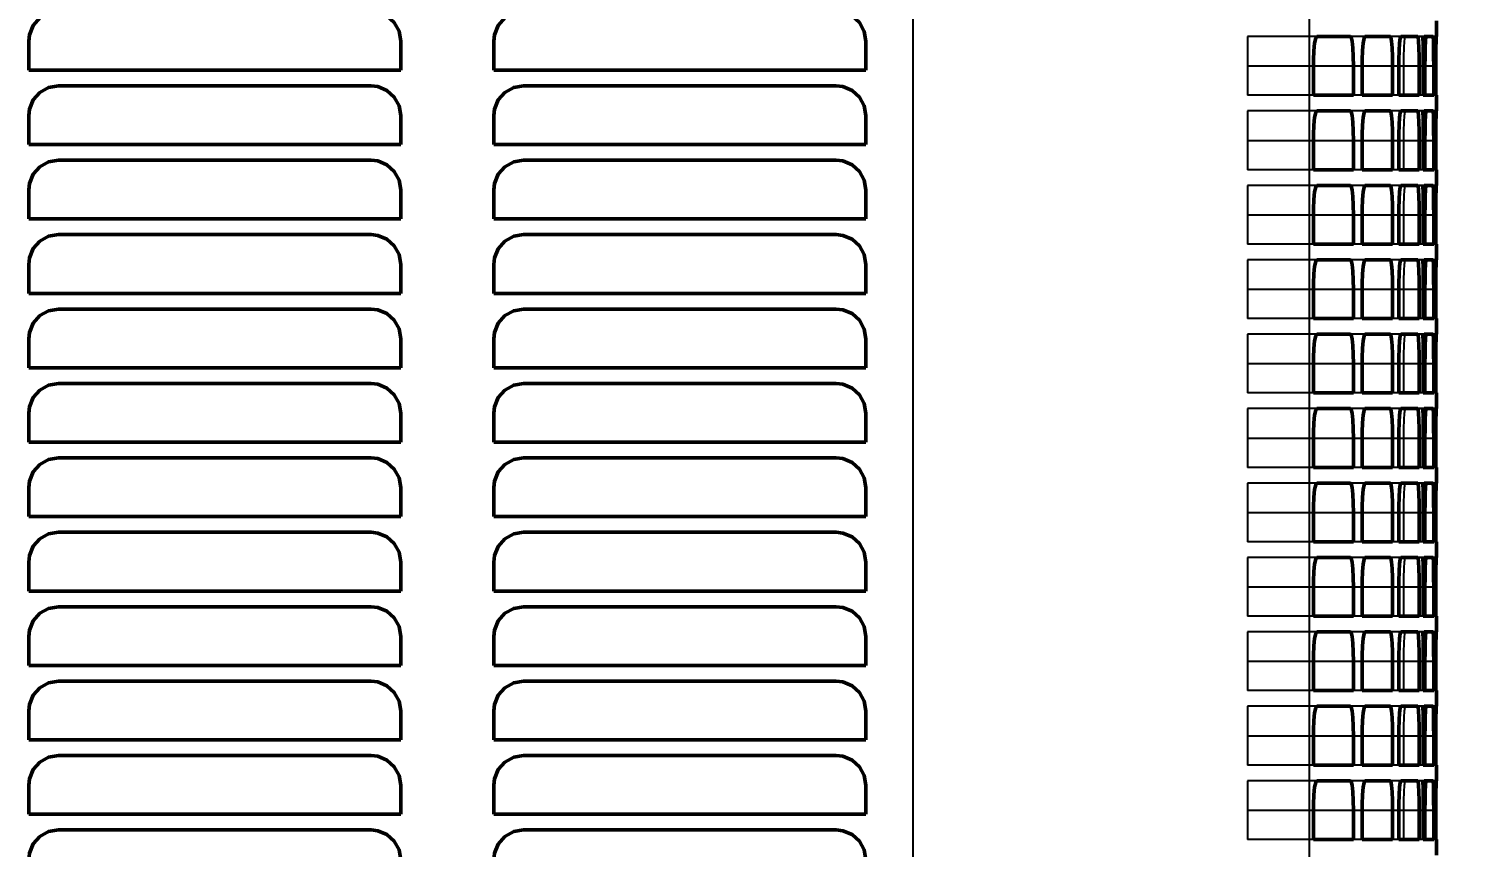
# Model space of a CAD drawing. Header units: inches. Extents: x 0 to 44.8, y 0 to 41.5.
# Drawn here: x 26.31 to 35.96, y 15.13 to 20.63 of the extents above; entities that cross this region are included whole.
import ezdxf

# ---------------------------------------------------------------- set-up
doc = ezdxf.new("R2010")
doc.units = ezdxf.units.IN
doc.header["$MEASUREMENT"] = 0
doc.linetypes.add('Dashed', pattern=[2, 1, -1])
for name, color, linetype, lineweight in [('AM_0', 7, 'Continuous', 50), ('AM_4', 3, 'Continuous', 25), ('AM_5', 3, 'Continuous', 25), ('AM_9', 6, 'Dashed', 25)]:
    doc.layers.add(name, color=color, linetype=linetype, lineweight=lineweight)
doc.dimstyles.get("Standard").update_dxf_attribs({"dimtxt": 0.18, "dimasz": 0.18, "dimexe": 0.18, "dimexo": 0.0625, "dimgap": 0.09, "dimtad": 0, "dimtih": 1, "dimtoh": 1, "dimdec": 4, "dimzin": 0, "dimdsep": 46, "dimtxsty": 'Standard', "dimcen": 0.09, "dimadec": 0, "dimazin": 0, "dimtfac": 1, "dimtdec": 4, "dimtofl": 0, "dimtmove": 0, "dimatfit": 3, "dimfxl": 1, "dimtolj": 1, "dimtzin": 0, "dimarcsym": 0})

# ---------------------------------------------------------------- blocks, each defined once
blk = doc.blocks.new('*D1')
at = {"layer": 'AM_5', "color": 0, "lineweight": -2}
for p, q in [((35.5, 41.5), (41.77, 41.5)), ((41.77, 39.5), (41.77, 26.3846)), ((41.77, 2), (41.77, 15.1154)), ((32.11, 0), (41.77, 0))]:
    blk.add_line(p, q, dxfattribs=at)
at = {"layer": 'AM_5', "color": 0}
for points in [[(42.1033, 39.5), (41.4367, 39.5), (41.77, 41.5)], [(41.4367, 2), (42.1033, 2), (41.77, 0)]]:
    blk.add_solid(points, dxfattribs=at)
at = {"layer": 'Defpoints', "color": 0}
for p in [(35.5, 41.5), (32.11, 0), (41.77, 0)]:
    blk.add_point(p, dxfattribs=at)
at = {"layer": 'AM_5', "color": 0, "insert": (41.77, 20.75), "char_height": 2, "attachment_point": 5, "rotation": 90}
blk.add_mtext('\\A1;41.5 in', dxfattribs=at)

msp = doc.modelspace()

# ---------------------------------------------------------------- linework, layer by layer
at = {"layer": 'AM_0'}
for p, q in [((35.77, 20.686), (35.77, 20.581)), ((26.311, 20.55), (26.311, 20.355)), ((28.811, 20.355), (28.811, 20.55)), ((29.436, 20.55), (29.436, 20.355)), ((31.936, 20.355), (31.936, 20.55)), ((35.19224, 20.581), (34.9658, 20.581)), ((35.4597, 20.581), (35.28911, 20.581)), ((35.64448, 20.581), (35.5294, 20.581)), ((35.74699, 20.581), (35.68716, 20.581)), ((35.77, 20.581), (35.76273, 20.581)), ((26.311, 20.355), (28.811, 20.355)), ((29.436, 20.355), (31.936, 20.355)), ((34.94226, 20.381), (34.94226, 20.186)), ((35.21185, 20.186), (35.21185, 20.381)), ((35.27091, 20.381), (35.27091, 20.186)), ((35.474, 20.186), (35.474, 20.381)), ((35.51649, 20.381), (35.51649, 20.186)), ((35.65351, 20.186), (35.65351, 20.381)), ((35.67953, 20.381), (35.67953, 20.186)), ((35.75075, 20.186), (35.75075, 20.381)), ((35.76035, 20.381), (35.76035, 20.186)), ((35.76593, 20.186), (35.76593, 20.381)), ((28.611, 20.25), (26.511, 20.25)), ((31.736, 20.25), (29.636, 20.25)), ((34.94226, 20.186), (35.21185, 20.186)), ((35.27091, 20.186), (35.474, 20.186)), ((35.51649, 20.186), (35.65351, 20.186)), ((35.67953, 20.186), (35.75075, 20.186)), ((35.76035, 20.186), (35.77, 20.186)), ((35.77, 20.186), (35.77, 20.081)), ((35.19224, 20.081), (34.9658, 20.081)), ((35.4597, 20.081), (35.28911, 20.081)), ((35.64448, 20.081), (35.5294, 20.081)), ((35.74699, 20.081), (35.68716, 20.081)), ((35.77, 20.081), (35.76273, 20.081)), ((26.311, 20.05), (26.311, 19.855)), ((28.811, 19.855), (28.811, 20.05)), ((29.436, 20.05), (29.436, 19.855)), ((31.936, 19.855), (31.936, 20.05)), ((34.94226, 19.881), (34.94226, 19.686)), ((35.21185, 19.686), (35.21185, 19.881)), ((35.27091, 19.881), (35.27091, 19.686)), ((35.474, 19.686), (35.474, 19.881)), ((35.51649, 19.881), (35.51649, 19.686)), ((35.65351, 19.686), (35.65351, 19.881)), ((35.67953, 19.881), (35.67953, 19.686)), ((35.75075, 19.686), (35.75075, 19.881)), ((35.76035, 19.881), (35.76035, 19.686)), ((35.76593, 19.686), (35.76593, 19.881)), ((26.311, 19.855), (28.811, 19.855)), ((29.436, 19.855), (31.936, 19.855)), ((28.611, 19.75), (26.511, 19.75)), ((31.736, 19.75), (29.636, 19.75)), ((34.94226, 19.686), (35.21185, 19.686)), ((35.27091, 19.686), (35.474, 19.686)), ((35.51649, 19.686), (35.65351, 19.686)), ((35.67953, 19.686), (35.75075, 19.686)), ((35.76035, 19.686), (35.77, 19.686)), ((35.77, 19.686), (35.77, 19.581)), ((35.19224, 19.581), (34.9658, 19.581)), ((35.4597, 19.581), (35.28911, 19.581)), ((35.64448, 19.581), (35.5294, 19.581)), ((35.74699, 19.581), (35.68716, 19.581)), ((35.77, 19.581), (35.76273, 19.581)), ((26.311, 19.55), (26.311, 19.355)), ((28.811, 19.355), (28.811, 19.55)), ((29.436, 19.55), (29.436, 19.355)), ((31.936, 19.355), (31.936, 19.55)), ((26.311, 19.355), (28.811, 19.355)), ((29.436, 19.355), (31.936, 19.355)), ((34.94226, 19.381), (34.94226, 19.186)), ((35.21185, 19.186), (35.21185, 19.381)), ((35.27091, 19.381), (35.27091, 19.186)), ((35.474, 19.186), (35.474, 19.381)), ((35.51649, 19.381), (35.51649, 19.186)), ((35.65351, 19.186), (35.65351, 19.381)), ((35.67953, 19.381), (35.67953, 19.186)), ((35.75075, 19.186), (35.75075, 19.381)), ((35.76035, 19.381), (35.76035, 19.186)), ((35.76593, 19.186), (35.76593, 19.381)), ((28.611, 19.25), (26.511, 19.25)), ((31.736, 19.25), (29.636, 19.25)), ((34.94226, 19.186), (35.21185, 19.186)), ((35.27091, 19.186), (35.474, 19.186)), ((35.51649, 19.186), (35.65351, 19.186)), ((35.67953, 19.186), (35.75075, 19.186)), ((35.76035, 19.186), (35.77, 19.186)), ((35.77, 19.186), (35.77, 19.081)), ((26.311, 19.05), (26.311, 18.855)), ((28.811, 18.855), (28.811, 19.05)), ((29.436, 19.05), (29.436, 18.855)), ((31.936, 18.855), (31.936, 19.05)), ((35.19224, 19.081), (34.9658, 19.081)), ((35.4597, 19.081), (35.28911, 19.081)), ((35.64448, 19.081), (35.5294, 19.081)), ((35.74699, 19.081), (35.68716, 19.081)), ((35.77, 19.081), (35.76273, 19.081)), ((26.311, 18.855), (28.811, 18.855)), ((29.436, 18.855), (31.936, 18.855)), ((34.94226, 18.881), (34.94226, 18.686)), ((35.21185, 18.686), (35.21185, 18.881)), ((35.27091, 18.881), (35.27091, 18.686)), ((35.474, 18.686), (35.474, 18.881)), ((35.51649, 18.881), (35.51649, 18.686)), ((35.65351, 18.686), (35.65351, 18.881)), ((35.67953, 18.881), (35.67953, 18.686)), ((35.75075, 18.686), (35.75075, 18.881)), ((35.76035, 18.881), (35.76035, 18.686)), ((35.76593, 18.686), (35.76593, 18.881)), ((28.611, 18.75), (26.511, 18.75)), ((31.736, 18.75), (29.636, 18.75)), ((34.94226, 18.686), (35.21185, 18.686)), ((35.27091, 18.686), (35.474, 18.686)), ((35.51649, 18.686), (35.65351, 18.686)), ((35.67953, 18.686), (35.75075, 18.686)), ((35.76035, 18.686), (35.77, 18.686)), ((35.77, 18.686), (35.77, 18.581)), ((26.311, 18.55), (26.311, 18.355)), ((28.811, 18.355), (28.811, 18.55)), ((29.436, 18.55), (29.436, 18.355)), ((31.936, 18.355), (31.936, 18.55)), ((35.19224, 18.581), (34.9658, 18.581)), ((35.4597, 18.581), (35.28911, 18.581)), ((35.64448, 18.581), (35.5294, 18.581)), ((35.74699, 18.581), (35.68716, 18.581)), ((35.77, 18.581), (35.76273, 18.581)), ((26.311, 18.355), (28.811, 18.355)), ((29.436, 18.355), (31.936, 18.355)), ((34.94226, 18.381), (34.94226, 18.186)), ((35.21185, 18.186), (35.21185, 18.381)), ((35.27091, 18.381), (35.27091, 18.186)), ((35.474, 18.186), (35.474, 18.381)), ((35.51649, 18.381), (35.51649, 18.186)), ((35.65351, 18.186), (35.65351, 18.381)), ((35.67953, 18.381), (35.67953, 18.186)), ((35.75075, 18.186), (35.75075, 18.381)), ((35.76035, 18.381), (35.76035, 18.186)), ((35.76593, 18.186), (35.76593, 18.381)), ((28.611, 18.25), (26.511, 18.25)), ((31.736, 18.25), (29.636, 18.25)), ((34.94226, 18.186), (35.21185, 18.186)), ((35.27091, 18.186), (35.474, 18.186)), ((35.51649, 18.186), (35.65351, 18.186)), ((35.67953, 18.186), (35.75075, 18.186)), ((35.76035, 18.186), (35.77, 18.186)), ((35.77, 18.186), (35.77, 18.081)), ((26.311, 18.05), (26.311, 17.855)), ((28.811, 17.855), (28.811, 18.05)), ((29.436, 18.05), (29.436, 17.855)), ((31.936, 17.855), (31.936, 18.05)), ((35.19224, 18.081), (34.9658, 18.081)), ((35.4597, 18.081), (35.28911, 18.081)), ((35.64448, 18.081), (35.5294, 18.081)), ((35.74699, 18.081), (35.68716, 18.081)), ((35.77, 18.081), (35.76273, 18.081)), ((26.311, 17.855), (28.811, 17.855)), ((29.436, 17.855), (31.936, 17.855)), ((34.94226, 17.881), (34.94226, 17.686)), ((35.21185, 17.686), (35.21185, 17.881)), ((35.27091, 17.881), (35.27091, 17.686)), ((35.474, 17.686), (35.474, 17.881)), ((35.51649, 17.881), (35.51649, 17.686)), ((35.65351, 17.686), (35.65351, 17.881)), ((35.67953, 17.881), (35.67953, 17.686)), ((35.75075, 17.686), (35.75075, 17.881)), ((35.76035, 17.881), (35.76035, 17.686)), ((35.76593, 17.686), (35.76593, 17.881)), ((28.611, 17.75), (26.511, 17.75)), ((31.736, 17.75), (29.636, 17.75)), ((34.94226, 17.686), (35.21185, 17.686)), ((35.27091, 17.686), (35.474, 17.686)), ((35.51649, 17.686), (35.65351, 17.686)), ((35.67953, 17.686), (35.75075, 17.686)), ((35.76035, 17.686), (35.77, 17.686)), ((35.77, 17.686), (35.77, 17.581)), ((35.19224, 17.581), (34.9658, 17.581)), ((35.4597, 17.581), (35.28911, 17.581)), ((35.64448, 17.581), (35.5294, 17.581)), ((35.74699, 17.581), (35.68716, 17.581)), ((35.77, 17.581), (35.76273, 17.581)), ((26.311, 17.55), (26.311, 17.355)), ((28.811, 17.355), (28.811, 17.55)), ((29.436, 17.55), (29.436, 17.355)), ((31.936, 17.355), (31.936, 17.55)), ((34.94226, 17.381), (34.94226, 17.186)), ((35.21185, 17.186), (35.21185, 17.381)), ((35.27091, 17.381), (35.27091, 17.186)), ((35.474, 17.186), (35.474, 17.381)), ((35.51649, 17.381), (35.51649, 17.186)), ((35.65351, 17.186), (35.65351, 17.381)), ((35.67953, 17.381), (35.67953, 17.186)), ((35.75075, 17.186), (35.75075, 17.381)), ((35.76035, 17.381), (35.76035, 17.186)), ((35.76593, 17.186), (35.76593, 17.381)), ((26.311, 17.355), (28.811, 17.355)), ((29.436, 17.355), (31.936, 17.355)), ((28.611, 17.25), (26.511, 17.25)), ((31.736, 17.25), (29.636, 17.25)), ((34.94226, 17.186), (35.21185, 17.186)), ((35.27091, 17.186), (35.474, 17.186)), ((35.51649, 17.186), (35.65351, 17.186)), ((35.67953, 17.186), (35.75075, 17.186)), ((35.76035, 17.186), (35.77, 17.186)), ((35.77, 17.186), (35.77, 17.081)), ((35.19224, 17.081), (34.9658, 17.081)), ((35.4597, 17.081), (35.28911, 17.081)), ((35.64448, 17.081), (35.5294, 17.081)), ((35.74699, 17.081), (35.68716, 17.081)), ((35.77, 17.081), (35.76273, 17.081)), ((26.311, 17.05), (26.311, 16.855)), ((28.811, 16.855), (28.811, 17.05)), ((29.436, 17.05), (29.436, 16.855)), ((31.936, 16.855), (31.936, 17.05)), ((34.94226, 16.881), (34.94226, 16.686)), ((35.21185, 16.686), (35.21185, 16.881)), ((35.27091, 16.881), (35.27091, 16.686)), ((35.474, 16.686), (35.474, 16.881)), ((35.51649, 16.881), (35.51649, 16.686)), ((35.65351, 16.686), (35.65351, 16.881)), ((35.67953, 16.881), (35.67953, 16.686)), ((35.75075, 16.686), (35.75075, 16.881)), ((35.76035, 16.881), (35.76035, 16.686)), ((35.76593, 16.686), (35.76593, 16.881)), ((26.311, 16.855), (28.811, 16.855)), ((29.436, 16.855), (31.936, 16.855)), ((28.611, 16.75), (26.511, 16.75)), ((31.736, 16.75), (29.636, 16.75)), ((34.94226, 16.686), (35.21185, 16.686)), ((35.27091, 16.686), (35.474, 16.686)), ((35.51649, 16.686), (35.65351, 16.686)), ((35.67953, 16.686), (35.75075, 16.686)), ((35.76035, 16.686), (35.77, 16.686)), ((35.77, 16.686), (35.77, 16.581)), ((26.311, 16.55), (26.311, 16.355)), ((28.811, 16.355), (28.811, 16.55)), ((29.436, 16.55), (29.436, 16.355)), ((31.936, 16.355), (31.936, 16.55)), ((35.19224, 16.581), (34.9658, 16.581)), ((35.4597, 16.581), (35.28911, 16.581)), ((35.64448, 16.581), (35.5294, 16.581)), ((35.74699, 16.581), (35.68716, 16.581)), ((35.77, 16.581), (35.76273, 16.581)), ((26.311, 16.355), (28.811, 16.355)), ((29.436, 16.355), (31.936, 16.355)), ((34.94226, 16.381), (34.94226, 16.186)), ((35.21185, 16.186), (35.21185, 16.381)), ((35.27091, 16.381), (35.27091, 16.186)), ((35.474, 16.186), (35.474, 16.381)), ((35.51649, 16.381), (35.51649, 16.186)), ((35.65351, 16.186), (35.65351, 16.381)), ((35.67953, 16.381), (35.67953, 16.186)), ((35.75075, 16.186), (35.75075, 16.381)), ((35.76035, 16.381), (35.76035, 16.186)), ((35.76593, 16.186), (35.76593, 16.381)), ((28.611, 16.25), (26.511, 16.25)), ((31.736, 16.25), (29.636, 16.25)), ((34.94226, 16.186), (35.21185, 16.186)), ((35.27091, 16.186), (35.474, 16.186)), ((35.51649, 16.186), (35.65351, 16.186)), ((35.67953, 16.186), (35.75075, 16.186)), ((35.76035, 16.186), (35.77, 16.186)), ((35.77, 16.186), (35.77, 16.081)), ((26.311, 16.05), (26.311, 15.855)), ((28.811, 15.855), (28.811, 16.05)), ((29.436, 16.05), (29.436, 15.855)), ((31.936, 15.855), (31.936, 16.05)), ((35.19224, 16.081), (34.9658, 16.081)), ((35.4597, 16.081), (35.28911, 16.081)), ((35.64448, 16.081), (35.5294, 16.081)), ((35.74699, 16.081), (35.68716, 16.081)), ((35.77, 16.081), (35.76273, 16.081)), ((26.311, 15.855), (28.811, 15.855)), ((29.436, 15.855), (31.936, 15.855)), ((34.94226, 15.881), (34.94226, 15.686)), ((35.21185, 15.686), (35.21185, 15.881)), ((35.27091, 15.881), (35.27091, 15.686)), ((35.474, 15.686), (35.474, 15.881)), ((35.51649, 15.881), (35.51649, 15.686)), ((35.65351, 15.686), (35.65351, 15.881)), ((35.67953, 15.881), (35.67953, 15.686)), ((35.75075, 15.686), (35.75075, 15.881)), ((35.76035, 15.881), (35.76035, 15.686)), ((35.76593, 15.686), (35.76593, 15.881)), ((28.611, 15.75), (26.511, 15.75)), ((31.736, 15.75), (29.636, 15.75)), ((34.94226, 15.686), (35.21185, 15.686)), ((35.27091, 15.686), (35.474, 15.686)), ((35.51649, 15.686), (35.65351, 15.686)), ((35.67953, 15.686), (35.75075, 15.686)), ((35.76035, 15.686), (35.77, 15.686)), ((35.77, 15.686), (35.77, 15.581)), ((26.311, 15.55), (26.311, 15.355)), ((28.811, 15.355), (28.811, 15.55)), ((29.436, 15.55), (29.436, 15.355)), ((31.936, 15.355), (31.936, 15.55)), ((35.19224, 15.581), (34.9658, 15.581)), ((35.4597, 15.581), (35.28911, 15.581)), ((35.64448, 15.581), (35.5294, 15.581)), ((35.74699, 15.581), (35.68716, 15.581)), ((35.77, 15.581), (35.76273, 15.581)), ((26.311, 15.355), (28.811, 15.355)), ((29.436, 15.355), (31.936, 15.355)), ((34.94226, 15.381), (34.94226, 15.186)), ((35.21185, 15.186), (35.21185, 15.381)), ((35.27091, 15.381), (35.27091, 15.186)), ((35.474, 15.186), (35.474, 15.381)), ((35.51649, 15.381), (35.51649, 15.186)), ((35.65351, 15.186), (35.65351, 15.381)), ((35.67953, 15.381), (35.67953, 15.186)), ((35.75075, 15.186), (35.75075, 15.381)), ((35.76035, 15.381), (35.76035, 15.186)), ((35.76593, 15.186), (35.76593, 15.381)), ((28.611, 15.25), (26.511, 15.25)), ((31.736, 15.25), (29.636, 15.25)), ((34.94226, 15.186), (35.21185, 15.186)), ((35.27091, 15.186), (35.474, 15.186)), ((35.51649, 15.186), (35.65351, 15.186)), ((35.67953, 15.186), (35.75075, 15.186)), ((35.76035, 15.186), (35.77, 15.186)), ((35.77, 15.186), (35.77, 15.081))]:
    msp.add_line(p, q, dxfattribs=at)
for points in [[(26.511, 20.75), (26.44468, 20.73868), (26.38582, 20.70598), (26.34117, 20.65563), (26.31577, 20.59343), (26.311, 20.55)], [(28.811, 20.55), (28.7998, 20.616), (28.76748, 20.67455), (28.71764, 20.7192), (28.65567, 20.74495), (28.611, 20.75)], [(29.636, 20.75), (29.56956, 20.73864), (29.51061, 20.70582), (29.46596, 20.65529), (29.44068, 20.59301), (29.436, 20.55)], [(31.936, 20.55), (31.92484, 20.61586), (31.89269, 20.6743), (31.84305, 20.71894), (31.78119, 20.74483), (31.736, 20.75)], [(34.9658, 20.581), (34.95801, 20.5696), (34.95106, 20.53665), (34.94579, 20.48596), (34.94281, 20.42359), (34.94226, 20.381)], [(35.21185, 20.381), (35.21076, 20.44697), (35.20761, 20.5055), (35.20275, 20.55014), (35.19666, 20.57592), (35.19224, 20.581)], [(35.28911, 20.581), (35.28311, 20.56965), (35.27775, 20.53686), (35.27366, 20.48638), (35.27134, 20.42412), (35.27091, 20.381)], [(35.474, 20.381), (35.4732, 20.44708), (35.4709, 20.5057), (35.46735, 20.55035), (35.4629, 20.57601), (35.4597, 20.581)], [(35.5294, 20.581), (35.52516, 20.56969), (35.52136, 20.53702), (35.51846, 20.4867), (35.51681, 20.42451), (35.51649, 20.381)], [(35.65351, 20.381), (35.65301, 20.44715), (35.65156, 20.50585), (35.64931, 20.5505), (35.6465, 20.57608), (35.64448, 20.581)], [(35.68716, 20.581), (35.68467, 20.56971), (35.68243, 20.53712), (35.68071, 20.4869), (35.67972, 20.42476), (35.67953, 20.381)], [(35.75075, 20.381), (35.75055, 20.44719), (35.74996, 20.50592), (35.74902, 20.55057), (35.74784, 20.57611), (35.74699, 20.581)], [(35.76273, 20.581), (35.76198, 20.56972), (35.76128, 20.53717), (35.76073, 20.487), (35.76041, 20.42489), (35.76035, 20.381)], [(35.76593, 20.381), (35.76603, 20.4472), (35.76629, 20.50594), (35.76667, 20.55059), (35.76712, 20.57612), (35.76742, 20.581)], [(26.511, 20.25), (26.44468, 20.23868), (26.38582, 20.20598), (26.34117, 20.15563), (26.31577, 20.09343), (26.311, 20.05)], [(28.811, 20.05), (28.7998, 20.116), (28.76748, 20.17455), (28.71764, 20.2192), (28.65567, 20.24495), (28.611, 20.25)], [(29.636, 20.25), (29.56956, 20.23864), (29.51061, 20.20582), (29.46596, 20.15529), (29.44068, 20.09301), (29.436, 20.05)], [(31.936, 20.05), (31.92484, 20.11586), (31.89269, 20.1743), (31.84305, 20.21894), (31.78119, 20.24483), (31.736, 20.25)], [(34.9658, 20.081), (34.95801, 20.0696), (34.95106, 20.03665), (34.94579, 19.98596), (34.94281, 19.92359), (34.94226, 19.881)], [(35.21185, 19.881), (35.21076, 19.94697), (35.20761, 20.0055), (35.20275, 20.05014), (35.19666, 20.07592), (35.19224, 20.081)], [(35.28911, 20.081), (35.28311, 20.06965), (35.27775, 20.03686), (35.27366, 19.98638), (35.27134, 19.92412), (35.27091, 19.881)], [(35.474, 19.881), (35.4732, 19.94708), (35.4709, 20.0057), (35.46735, 20.05035), (35.4629, 20.07601), (35.4597, 20.081)], [(35.5294, 20.081), (35.52516, 20.06969), (35.52136, 20.03702), (35.51846, 19.9867), (35.51681, 19.92451), (35.51649, 19.881)], [(35.65351, 19.881), (35.65301, 19.94715), (35.65156, 20.00585), (35.64931, 20.0505), (35.6465, 20.07608), (35.64448, 20.081)], [(35.68716, 20.081), (35.68467, 20.06971), (35.68243, 20.03712), (35.68071, 19.9869), (35.67972, 19.92476), (35.67953, 19.881)], [(35.75075, 19.881), (35.75055, 19.94719), (35.74996, 20.00592), (35.74902, 20.05057), (35.74784, 20.07611), (35.74699, 20.081)], [(35.76273, 20.081), (35.76198, 20.06972), (35.76128, 20.03717), (35.76073, 19.987), (35.76041, 19.92489), (35.76035, 19.881)], [(35.76593, 19.881), (35.76603, 19.9472), (35.76629, 20.00594), (35.76667, 20.05059), (35.76712, 20.07612), (35.76742, 20.081)], [(26.511, 19.75), (26.44468, 19.73868), (26.38582, 19.70598), (26.34117, 19.65563), (26.31577, 19.59343), (26.311, 19.55)], [(28.811, 19.55), (28.7998, 19.616), (28.76748, 19.67455), (28.71764, 19.7192), (28.65567, 19.74495), (28.611, 19.75)], [(29.636, 19.75), (29.56956, 19.73864), (29.51061, 19.70582), (29.46596, 19.65529), (29.44068, 19.59301), (29.436, 19.55)], [(31.936, 19.55), (31.92484, 19.61586), (31.89269, 19.6743), (31.84305, 19.71894), (31.78119, 19.74483), (31.736, 19.75)], [(34.9658, 19.581), (34.95801, 19.5696), (34.95106, 19.53665), (34.94579, 19.48596), (34.94281, 19.42359), (34.94226, 19.381)], [(35.21185, 19.381), (35.21076, 19.44697), (35.20761, 19.5055), (35.20275, 19.55014), (35.19666, 19.57592), (35.19224, 19.581)], [(35.28911, 19.581), (35.28311, 19.56965), (35.27775, 19.53686), (35.27366, 19.48638), (35.27134, 19.42412), (35.27091, 19.381)], [(35.474, 19.381), (35.4732, 19.44708), (35.4709, 19.5057), (35.46735, 19.55035), (35.4629, 19.57601), (35.4597, 19.581)], [(35.5294, 19.581), (35.52516, 19.56969), (35.52136, 19.53702), (35.51846, 19.4867), (35.51681, 19.42451), (35.51649, 19.381)], [(35.65351, 19.381), (35.65301, 19.44715), (35.65156, 19.50585), (35.64931, 19.5505), (35.6465, 19.57608), (35.64448, 19.581)], [(35.68716, 19.581), (35.68467, 19.56971), (35.68243, 19.53712), (35.68071, 19.4869), (35.67972, 19.42476), (35.67953, 19.381)], [(35.75075, 19.381), (35.75055, 19.44719), (35.74996, 19.50592), (35.74902, 19.55057), (35.74784, 19.57611), (35.74699, 19.581)], [(35.76273, 19.581), (35.76198, 19.56972), (35.76128, 19.53717), (35.76073, 19.487), (35.76041, 19.42489), (35.76035, 19.381)], [(35.76593, 19.381), (35.76603, 19.4472), (35.76629, 19.50594), (35.76667, 19.55059), (35.76712, 19.57612), (35.76742, 19.581)], [(26.511, 19.25), (26.44468, 19.23868), (26.38582, 19.20598), (26.34117, 19.15563), (26.31577, 19.09343), (26.311, 19.05)], [(28.811, 19.05), (28.7998, 19.116), (28.76748, 19.17455), (28.71764, 19.2192), (28.65567, 19.24495), (28.611, 19.25)], [(29.636, 19.25), (29.56956, 19.23864), (29.51061, 19.20582), (29.46596, 19.15529), (29.44068, 19.09301), (29.436, 19.05)], [(31.936, 19.05), (31.92484, 19.11586), (31.89269, 19.1743), (31.84305, 19.21894), (31.78119, 19.24483), (31.736, 19.25)], [(34.9658, 19.081), (34.95801, 19.0696), (34.95106, 19.03665), (34.94579, 18.98596), (34.94281, 18.92359), (34.94226, 18.881)], [(35.21185, 18.881), (35.21076, 18.94697), (35.20761, 19.0055), (35.20275, 19.05014), (35.19666, 19.07592), (35.19224, 19.081)], [(35.28911, 19.081), (35.28311, 19.06965), (35.27775, 19.03686), (35.27366, 18.98638), (35.27134, 18.92412), (35.27091, 18.881)], [(35.474, 18.881), (35.4732, 18.94708), (35.4709, 19.0057), (35.46735, 19.05035), (35.4629, 19.07601), (35.4597, 19.081)], [(35.5294, 19.081), (35.52516, 19.06969), (35.52136, 19.03702), (35.51846, 18.9867), (35.51681, 18.92451), (35.51649, 18.881)], [(35.65351, 18.881), (35.65301, 18.94715), (35.65156, 19.00585), (35.64931, 19.0505), (35.6465, 19.07608), (35.64448, 19.081)], [(35.68716, 19.081), (35.68467, 19.06971), (35.68243, 19.03712), (35.68071, 18.9869), (35.67972, 18.92476), (35.67953, 18.881)], [(35.75075, 18.881), (35.75055, 18.94719), (35.74996, 19.00592), (35.74902, 19.05057), (35.74784, 19.07611), (35.74699, 19.081)], [(35.76273, 19.081), (35.76198, 19.06972), (35.76128, 19.03717), (35.76073, 18.987), (35.76041, 18.92489), (35.76035, 18.881)], [(35.76593, 18.881), (35.76603, 18.9472), (35.76629, 19.00594), (35.76667, 19.05059), (35.76712, 19.07612), (35.76742, 19.081)], [(26.511, 18.75), (26.44468, 18.73868), (26.38582, 18.70598), (26.34117, 18.65563), (26.31577, 18.59343), (26.311, 18.55)], [(28.811, 18.55), (28.7998, 18.616), (28.76748, 18.67455), (28.71764, 18.7192), (28.65567, 18.74495), (28.611, 18.75)], [(29.636, 18.75), (29.56956, 18.73864), (29.51061, 18.70582), (29.46596, 18.65529), (29.44068, 18.59301), (29.436, 18.55)], [(31.936, 18.55), (31.92484, 18.61586), (31.89269, 18.6743), (31.84305, 18.71894), (31.78119, 18.74483), (31.736, 18.75)], [(34.9658, 18.581), (34.95801, 18.5696), (34.95106, 18.53665), (34.94579, 18.48596), (34.94281, 18.42359), (34.94226, 18.381)], [(35.21185, 18.381), (35.21076, 18.44697), (35.20761, 18.5055), (35.20275, 18.55014), (35.19666, 18.57592), (35.19224, 18.581)], [(35.28911, 18.581), (35.28311, 18.56965), (35.27775, 18.53686), (35.27366, 18.48638), (35.27134, 18.42412), (35.27091, 18.381)], [(35.474, 18.381), (35.4732, 18.44708), (35.4709, 18.5057), (35.46735, 18.55035), (35.4629, 18.57601), (35.4597, 18.581)], [(35.5294, 18.581), (35.52516, 18.56969), (35.52136, 18.53702), (35.51846, 18.4867), (35.51681, 18.42451), (35.51649, 18.381)], [(35.65351, 18.381), (35.65301, 18.44715), (35.65156, 18.50585), (35.64931, 18.5505), (35.6465, 18.57608), (35.64448, 18.581)], [(35.68716, 18.581), (35.68467, 18.56971), (35.68243, 18.53712), (35.68071, 18.4869), (35.67972, 18.42476), (35.67953, 18.381)], [(35.75075, 18.381), (35.75055, 18.44719), (35.74996, 18.50592), (35.74902, 18.55057), (35.74784, 18.57611), (35.74699, 18.581)], [(35.76273, 18.581), (35.76198, 18.56972), (35.76128, 18.53717), (35.76073, 18.487), (35.76041, 18.42489), (35.76035, 18.381)], [(35.76593, 18.381), (35.76603, 18.4472), (35.76629, 18.50594), (35.76667, 18.55059), (35.76712, 18.57612), (35.76742, 18.581)], [(26.511, 18.25), (26.44468, 18.23868), (26.38582, 18.20598), (26.34117, 18.15563), (26.31577, 18.09343), (26.311, 18.05)], [(28.811, 18.05), (28.7998, 18.116), (28.76748, 18.17455), (28.71764, 18.2192), (28.65567, 18.24495), (28.611, 18.25)], [(29.636, 18.25), (29.56956, 18.23864), (29.51061, 18.20582), (29.46596, 18.15529), (29.44068, 18.09301), (29.436, 18.05)], [(31.936, 18.05), (31.92484, 18.11586), (31.89269, 18.1743), (31.84305, 18.21894), (31.78119, 18.24483), (31.736, 18.25)], [(34.9658, 18.081), (34.95801, 18.0696), (34.95106, 18.03665), (34.94579, 17.98596), (34.94281, 17.92359), (34.94226, 17.881)], [(35.21185, 17.881), (35.21076, 17.94697), (35.20761, 18.0055), (35.20275, 18.05014), (35.19666, 18.07592), (35.19224, 18.081)], [(35.28911, 18.081), (35.28311, 18.06965), (35.27775, 18.03686), (35.27366, 17.98638), (35.27134, 17.92412), (35.27091, 17.881)], [(35.474, 17.881), (35.4732, 17.94708), (35.4709, 18.0057), (35.46735, 18.05035), (35.4629, 18.07601), (35.4597, 18.081)], [(35.5294, 18.081), (35.52516, 18.06969), (35.52136, 18.03702), (35.51846, 17.9867), (35.51681, 17.92451), (35.51649, 17.881)], [(35.65351, 17.881), (35.65301, 17.94715), (35.65156, 18.00585), (35.64931, 18.0505), (35.6465, 18.07608), (35.64448, 18.081)], [(35.68716, 18.081), (35.68467, 18.06971), (35.68243, 18.03712), (35.68071, 17.9869), (35.67972, 17.92476), (35.67953, 17.881)], [(35.75075, 17.881), (35.75055, 17.94719), (35.74996, 18.00592), (35.74902, 18.05057), (35.74784, 18.07611), (35.74699, 18.081)], [(35.76273, 18.081), (35.76198, 18.06972), (35.76128, 18.03717), (35.76073, 17.987), (35.76041, 17.92489), (35.76035, 17.881)], [(35.76593, 17.881), (35.76603, 17.9472), (35.76629, 18.00594), (35.76667, 18.05059), (35.76712, 18.07612), (35.76742, 18.081)], [(26.511, 17.75), (26.44468, 17.73868), (26.38582, 17.70598), (26.34117, 17.65563), (26.31577, 17.59343), (26.311, 17.55)], [(28.811, 17.55), (28.7998, 17.616), (28.76748, 17.67455), (28.71764, 17.7192), (28.65567, 17.74495), (28.611, 17.75)], [(29.636, 17.75), (29.56956, 17.73864), (29.51061, 17.70582), (29.46596, 17.65529), (29.44068, 17.59301), (29.436, 17.55)], [(31.936, 17.55), (31.92484, 17.61586), (31.89269, 17.6743), (31.84305, 17.71894), (31.78119, 17.74483), (31.736, 17.75)], [(34.9658, 17.581), (34.95801, 17.5696), (34.95106, 17.53665), (34.94579, 17.48596), (34.94281, 17.42359), (34.94226, 17.381)], [(35.21185, 17.381), (35.21076, 17.44697), (35.20761, 17.5055), (35.20275, 17.55014), (35.19666, 17.57592), (35.19224, 17.581)], [(35.28911, 17.581), (35.28311, 17.56965), (35.27775, 17.53686), (35.27366, 17.48638), (35.27134, 17.42412), (35.27091, 17.381)], [(35.474, 17.381), (35.4732, 17.44708), (35.4709, 17.5057), (35.46735, 17.55035), (35.4629, 17.57601), (35.4597, 17.581)], [(35.5294, 17.581), (35.52516, 17.56969), (35.52136, 17.53702), (35.51846, 17.4867), (35.51681, 17.42451), (35.51649, 17.381)], [(35.65351, 17.381), (35.65301, 17.44715), (35.65156, 17.50585), (35.64931, 17.5505), (35.6465, 17.57608), (35.64448, 17.581)], [(35.68716, 17.581), (35.68467, 17.56971), (35.68243, 17.53712), (35.68071, 17.4869), (35.67972, 17.42476), (35.67953, 17.381)], [(35.75075, 17.381), (35.75055, 17.44719), (35.74996, 17.50592), (35.74902, 17.55057), (35.74784, 17.57611), (35.74699, 17.581)], [(35.76273, 17.581), (35.76198, 17.56972), (35.76128, 17.53717), (35.76073, 17.487), (35.76041, 17.42489), (35.76035, 17.381)], [(35.76593, 17.381), (35.76603, 17.4472), (35.76629, 17.50594), (35.76667, 17.55059), (35.76712, 17.57612), (35.76742, 17.581)], [(26.511, 17.25), (26.44468, 17.23868), (26.38582, 17.20598), (26.34117, 17.15563), (26.31577, 17.09343), (26.311, 17.05)], [(28.811, 17.05), (28.7998, 17.116), (28.76748, 17.17455), (28.71764, 17.2192), (28.65567, 17.24495), (28.611, 17.25)], [(29.636, 17.25), (29.56956, 17.23864), (29.51061, 17.20582), (29.46596, 17.15529), (29.44068, 17.09301), (29.436, 17.05)], [(31.936, 17.05), (31.92484, 17.11586), (31.89269, 17.1743), (31.84305, 17.21894), (31.78119, 17.24483), (31.736, 17.25)], [(34.9658, 17.081), (34.95801, 17.0696), (34.95106, 17.03665), (34.94579, 16.98596), (34.94281, 16.92359), (34.94226, 16.881)], [(35.21185, 16.881), (35.21076, 16.94697), (35.20761, 17.0055), (35.20275, 17.05014), (35.19666, 17.07592), (35.19224, 17.081)], [(35.28911, 17.081), (35.28311, 17.06965), (35.27775, 17.03686), (35.27366, 16.98638), (35.27134, 16.92412), (35.27091, 16.881)], [(35.474, 16.881), (35.4732, 16.94708), (35.4709, 17.0057), (35.46735, 17.05035), (35.4629, 17.07601), (35.4597, 17.081)], [(35.5294, 17.081), (35.52516, 17.06969), (35.52136, 17.03702), (35.51846, 16.9867), (35.51681, 16.92451), (35.51649, 16.881)], [(35.65351, 16.881), (35.65301, 16.94715), (35.65156, 17.00585), (35.64931, 17.0505), (35.6465, 17.07608), (35.64448, 17.081)], [(35.68716, 17.081), (35.68467, 17.06971), (35.68243, 17.03712), (35.68071, 16.9869), (35.67972, 16.92476), (35.67953, 16.881)], [(35.75075, 16.881), (35.75055, 16.94719), (35.74996, 17.00592), (35.74902, 17.05057), (35.74784, 17.07611), (35.74699, 17.081)], [(35.76273, 17.081), (35.76198, 17.06972), (35.76128, 17.03717), (35.76073, 16.987), (35.76041, 16.92489), (35.76035, 16.881)], [(35.76593, 16.881), (35.76603, 16.9472), (35.76629, 17.00594), (35.76667, 17.05059), (35.76712, 17.07612), (35.76742, 17.081)], [(26.511, 16.75), (26.44468, 16.73868), (26.38582, 16.70598), (26.34117, 16.65563), (26.31577, 16.59343), (26.311, 16.55)], [(28.811, 16.55), (28.7998, 16.616), (28.76748, 16.67455), (28.71764, 16.7192), (28.65567, 16.74495), (28.611, 16.75)], [(29.636, 16.75), (29.56956, 16.73864), (29.51061, 16.70582), (29.46596, 16.65529), (29.44068, 16.59301), (29.436, 16.55)], [(31.936, 16.55), (31.92484, 16.61586), (31.89269, 16.6743), (31.84305, 16.71894), (31.78119, 16.74483), (31.736, 16.75)], [(34.9658, 16.581), (34.95801, 16.5696), (34.95106, 16.53665), (34.94579, 16.48596), (34.94281, 16.42359), (34.94226, 16.381)], [(35.21185, 16.381), (35.21076, 16.44697), (35.20761, 16.5055), (35.20275, 16.55014), (35.19666, 16.57592), (35.19224, 16.581)], [(35.28911, 16.581), (35.28311, 16.56965), (35.27775, 16.53686), (35.27366, 16.48638), (35.27134, 16.42412), (35.27091, 16.381)], [(35.474, 16.381), (35.4732, 16.44708), (35.4709, 16.5057), (35.46735, 16.55035), (35.4629, 16.57601), (35.4597, 16.581)], [(35.5294, 16.581), (35.52516, 16.56969), (35.52136, 16.53702), (35.51846, 16.4867), (35.51681, 16.42451), (35.51649, 16.381)], [(35.65351, 16.381), (35.65301, 16.44715), (35.65156, 16.50585), (35.64931, 16.5505), (35.6465, 16.57608), (35.64448, 16.581)], [(35.68716, 16.581), (35.68467, 16.56971), (35.68243, 16.53712), (35.68071, 16.4869), (35.67972, 16.42476), (35.67953, 16.381)], [(35.75075, 16.381), (35.75055, 16.44719), (35.74996, 16.50592), (35.74902, 16.55057), (35.74784, 16.57611), (35.74699, 16.581)], [(35.76273, 16.581), (35.76198, 16.56972), (35.76128, 16.53717), (35.76073, 16.487), (35.76041, 16.42489), (35.76035, 16.381)], [(35.76593, 16.381), (35.76603, 16.4472), (35.76629, 16.50594), (35.76667, 16.55059), (35.76712, 16.57612), (35.76742, 16.581)], [(26.511, 16.25), (26.44468, 16.23868), (26.38582, 16.20598), (26.34117, 16.15563), (26.31577, 16.09343), (26.311, 16.05)], [(28.811, 16.05), (28.7998, 16.116), (28.76748, 16.17455), (28.71764, 16.2192), (28.65567, 16.24495), (28.611, 16.25)], [(29.636, 16.25), (29.56956, 16.23864), (29.51061, 16.20582), (29.46596, 16.15529), (29.44068, 16.09301), (29.436, 16.05)], [(31.936, 16.05), (31.92484, 16.11586), (31.89269, 16.1743), (31.84305, 16.21894), (31.78119, 16.24483), (31.736, 16.25)], [(34.9658, 16.081), (34.95801, 16.0696), (34.95106, 16.03665), (34.94579, 15.98596), (34.94281, 15.92359), (34.94226, 15.881)], [(35.21185, 15.881), (35.21076, 15.94697), (35.20761, 16.0055), (35.20275, 16.05014), (35.19666, 16.07592), (35.19224, 16.081)], [(35.28911, 16.081), (35.28311, 16.06965), (35.27775, 16.03686), (35.27366, 15.98638), (35.27134, 15.92412), (35.27091, 15.881)], [(35.474, 15.881), (35.4732, 15.94708), (35.4709, 16.0057), (35.46735, 16.05035), (35.4629, 16.07601), (35.4597, 16.081)], [(35.5294, 16.081), (35.52516, 16.06969), (35.52136, 16.03702), (35.51846, 15.9867), (35.51681, 15.92451), (35.51649, 15.881)], [(35.65351, 15.881), (35.65301, 15.94715), (35.65156, 16.00585), (35.64931, 16.0505), (35.6465, 16.07608), (35.64448, 16.081)], [(35.68716, 16.081), (35.68467, 16.06971), (35.68243, 16.03712), (35.68071, 15.9869), (35.67972, 15.92476), (35.67953, 15.881)], [(35.75075, 15.881), (35.75055, 15.94719), (35.74996, 16.00592), (35.74902, 16.05057), (35.74784, 16.07611), (35.74699, 16.081)], [(35.76273, 16.081), (35.76198, 16.06972), (35.76128, 16.03717), (35.76073, 15.987), (35.76041, 15.92489), (35.76035, 15.881)], [(35.76593, 15.881), (35.76603, 15.9472), (35.76629, 16.00594), (35.76667, 16.05059), (35.76712, 16.07612), (35.76742, 16.081)], [(26.511, 15.75), (26.44468, 15.73868), (26.38582, 15.70598), (26.34117, 15.65563), (26.31577, 15.59343), (26.311, 15.55)], [(28.811, 15.55), (28.7998, 15.616), (28.76748, 15.67455), (28.71764, 15.7192), (28.65567, 15.74495), (28.611, 15.75)], [(29.636, 15.75), (29.56956, 15.73864), (29.51061, 15.70582), (29.46596, 15.65529), (29.44068, 15.59301), (29.436, 15.55)], [(31.936, 15.55), (31.92484, 15.61586), (31.89269, 15.6743), (31.84305, 15.71894), (31.78119, 15.74483), (31.736, 15.75)], [(34.9658, 15.581), (34.95801, 15.5696), (34.95106, 15.53665), (34.94579, 15.48596), (34.94281, 15.42359), (34.94226, 15.381)], [(35.21185, 15.381), (35.21076, 15.44697), (35.20761, 15.5055), (35.20275, 15.55014), (35.19666, 15.57592), (35.19224, 15.581)], [(35.28911, 15.581), (35.28311, 15.56965), (35.27775, 15.53686), (35.27366, 15.48638), (35.27134, 15.42412), (35.27091, 15.381)], [(35.474, 15.381), (35.4732, 15.44708), (35.4709, 15.5057), (35.46735, 15.55035), (35.4629, 15.57601), (35.4597, 15.581)], [(35.5294, 15.581), (35.52516, 15.56969), (35.52136, 15.53702), (35.51846, 15.4867), (35.51681, 15.42451), (35.51649, 15.381)], [(35.65351, 15.381), (35.65301, 15.44715), (35.65156, 15.50585), (35.64931, 15.5505), (35.6465, 15.57608), (35.64448, 15.581)], [(35.68716, 15.581), (35.68467, 15.56971), (35.68243, 15.53712), (35.68071, 15.4869), (35.67972, 15.42476), (35.67953, 15.381)], [(35.75075, 15.381), (35.75055, 15.44719), (35.74996, 15.50592), (35.74902, 15.55057), (35.74784, 15.57611), (35.74699, 15.581)], [(35.76273, 15.581), (35.76198, 15.56972), (35.76128, 15.53717), (35.76073, 15.487), (35.76041, 15.42489), (35.76035, 15.381)], [(35.76593, 15.381), (35.76603, 15.4472), (35.76629, 15.50594), (35.76667, 15.55059), (35.76712, 15.57612), (35.76742, 15.581)], [(26.511, 15.25), (26.44468, 15.23868), (26.38582, 15.20598), (26.34117, 15.15563), (26.31577, 15.09343), (26.311, 15.05)], [(28.811, 15.05), (28.7998, 15.116), (28.76748, 15.17455), (28.71764, 15.2192), (28.65567, 15.24495), (28.611, 15.25)], [(29.636, 15.25), (29.56956, 15.23864), (29.51061, 15.20582), (29.46596, 15.15529), (29.44068, 15.09301), (29.436, 15.05)], [(31.936, 15.05), (31.92484, 15.11586), (31.89269, 15.1743), (31.84305, 15.21894), (31.78119, 15.24483), (31.736, 15.25)]]:
    msp.add_lwpolyline(points, dxfattribs=at)
at = {"layer": 'AM_4'}
for p, q in [((32.2511, 41.5), (32.2511, 1.625)), ((34.91416, 41.5), (34.91416, 1.625)), ((35.21185, 20.381), (34.94226, 20.381)), ((35.474, 20.381), (35.27091, 20.381)), ((35.65351, 20.381), (35.51649, 20.381)), ((35.75075, 20.381), (35.67953, 20.381)), ((35.76593, 20.381), (35.76035, 20.381)), ((35.21185, 19.881), (34.94226, 19.881)), ((35.474, 19.881), (35.27091, 19.881)), ((35.65351, 19.881), (35.51649, 19.881)), ((35.75075, 19.881), (35.67953, 19.881)), ((35.76593, 19.881), (35.76035, 19.881)), ((35.21185, 19.381), (34.94226, 19.381)), ((35.474, 19.381), (35.27091, 19.381)), ((35.65351, 19.381), (35.51649, 19.381)), ((35.75075, 19.381), (35.67953, 19.381)), ((35.76593, 19.381), (35.76035, 19.381)), ((35.21185, 18.881), (34.94226, 18.881)), ((35.474, 18.881), (35.27091, 18.881)), ((35.65351, 18.881), (35.51649, 18.881)), ((35.75075, 18.881), (35.67953, 18.881)), ((35.76593, 18.881), (35.76035, 18.881)), ((35.21185, 18.381), (34.94226, 18.381)), ((35.474, 18.381), (35.27091, 18.381)), ((35.65351, 18.381), (35.51649, 18.381)), ((35.75075, 18.381), (35.67953, 18.381)), ((35.76593, 18.381), (35.76035, 18.381)), ((35.21185, 17.881), (34.94226, 17.881)), ((35.474, 17.881), (35.27091, 17.881)), ((35.65351, 17.881), (35.51649, 17.881)), ((35.75075, 17.881), (35.67953, 17.881)), ((35.76593, 17.881), (35.76035, 17.881)), ((35.21185, 17.381), (34.94226, 17.381)), ((35.474, 17.381), (35.27091, 17.381)), ((35.65351, 17.381), (35.51649, 17.381)), ((35.75075, 17.381), (35.67953, 17.381)), ((35.76593, 17.381), (35.76035, 17.381)), ((35.21185, 16.881), (34.94226, 16.881)), ((35.474, 16.881), (35.27091, 16.881)), ((35.65351, 16.881), (35.51649, 16.881)), ((35.75075, 16.881), (35.67953, 16.881)), ((35.76593, 16.881), (35.76035, 16.881)), ((35.21185, 16.381), (34.94226, 16.381)), ((35.474, 16.381), (35.27091, 16.381)), ((35.65351, 16.381), (35.51649, 16.381)), ((35.75075, 16.381), (35.67953, 16.381)), ((35.76593, 16.381), (35.76035, 16.381)), ((35.21185, 15.881), (34.94226, 15.881)), ((35.474, 15.881), (35.27091, 15.881)), ((35.65351, 15.881), (35.51649, 15.881)), ((35.75075, 15.881), (35.67953, 15.881)), ((35.76593, 15.881), (35.76035, 15.881)), ((35.21185, 15.381), (34.94226, 15.381)), ((35.474, 15.381), (35.27091, 15.381)), ((35.65351, 15.381), (35.51649, 15.381)), ((35.75075, 15.381), (35.67953, 15.381)), ((35.76593, 15.381), (35.76035, 15.381))]:
    msp.add_line(p, q, dxfattribs=at)
at = {"layer": 'AM_9'}
for p, q in [((32.2511, 41.5), (32.2511, 14.625)), ((34.5, 20.581), (34.5, 20.186)), ((34.9658, 20.581), (34.5, 20.581)), ((35.28911, 20.581), (35.19224, 20.581)), ((35.5294, 20.581), (35.4597, 20.581)), ((35.68716, 20.581), (35.64448, 20.581)), ((35.76273, 20.581), (35.74699, 20.581)), ((34.94226, 20.381), (34.5, 20.381)), ((35.27091, 20.381), (35.21185, 20.381)), ((35.51649, 20.381), (35.474, 20.381)), ((35.55007, 20.186), (35.55007, 20.381)), ((35.67953, 20.381), (35.65351, 20.381)), ((35.67586, 20.381), (35.67586, 20.186)), ((35.69909, 20.186), (35.69909, 20.381)), ((35.76035, 20.381), (35.75075, 20.381)), ((35.75913, 20.381), (35.75913, 20.186)), ((34.94226, 20.186), (34.5, 20.186)), ((35.27091, 20.186), (35.21185, 20.186)), ((35.51649, 20.186), (35.474, 20.186)), ((35.67953, 20.186), (35.65351, 20.186)), ((35.76035, 20.186), (35.75075, 20.186)), ((34.5, 20.081), (34.5, 19.686)), ((34.9658, 20.081), (34.5, 20.081)), ((35.28911, 20.081), (35.19224, 20.081)), ((35.5294, 20.081), (35.4597, 20.081)), ((35.68716, 20.081), (35.64448, 20.081)), ((35.76273, 20.081), (35.74699, 20.081)), ((34.94226, 19.881), (34.5, 19.881)), ((35.27091, 19.881), (35.21185, 19.881)), ((35.51649, 19.881), (35.474, 19.881)), ((35.55007, 19.686), (35.55007, 19.881)), ((35.67953, 19.881), (35.65351, 19.881)), ((35.67586, 19.881), (35.67586, 19.686)), ((35.69909, 19.686), (35.69909, 19.881)), ((35.76035, 19.881), (35.75075, 19.881)), ((35.75913, 19.881), (35.75913, 19.686)), ((34.94226, 19.686), (34.5, 19.686)), ((35.27091, 19.686), (35.21185, 19.686)), ((35.51649, 19.686), (35.474, 19.686)), ((35.67953, 19.686), (35.65351, 19.686)), ((35.76035, 19.686), (35.75075, 19.686)), ((34.5, 19.581), (34.5, 19.186)), ((34.9658, 19.581), (34.5, 19.581)), ((35.28911, 19.581), (35.19224, 19.581)), ((35.5294, 19.581), (35.4597, 19.581)), ((35.68716, 19.581), (35.64448, 19.581)), ((35.76273, 19.581), (35.74699, 19.581)), ((34.94226, 19.381), (34.5, 19.381)), ((35.27091, 19.381), (35.21185, 19.381)), ((35.51649, 19.381), (35.474, 19.381)), ((35.55007, 19.186), (35.55007, 19.381)), ((35.67953, 19.381), (35.65351, 19.381)), ((35.67586, 19.381), (35.67586, 19.186)), ((35.69909, 19.186), (35.69909, 19.381)), ((35.76035, 19.381), (35.75075, 19.381)), ((35.75913, 19.381), (35.75913, 19.186)), ((34.94226, 19.186), (34.5, 19.186)), ((35.27091, 19.186), (35.21185, 19.186)), ((35.51649, 19.186), (35.474, 19.186)), ((35.67953, 19.186), (35.65351, 19.186)), ((35.76035, 19.186), (35.75075, 19.186)), ((34.5, 19.081), (34.5, 18.686)), ((34.9658, 19.081), (34.5, 19.081)), ((35.28911, 19.081), (35.19224, 19.081)), ((35.5294, 19.081), (35.4597, 19.081)), ((35.68716, 19.081), (35.64448, 19.081)), ((35.76273, 19.081), (35.74699, 19.081)), ((34.94226, 18.881), (34.5, 18.881)), ((35.27091, 18.881), (35.21185, 18.881)), ((35.51649, 18.881), (35.474, 18.881)), ((35.55007, 18.686), (35.55007, 18.881)), ((35.67953, 18.881), (35.65351, 18.881)), ((35.67586, 18.881), (35.67586, 18.686)), ((35.69909, 18.686), (35.69909, 18.881)), ((35.76035, 18.881), (35.75075, 18.881)), ((35.75913, 18.881), (35.75913, 18.686)), ((34.94226, 18.686), (34.5, 18.686)), ((35.27091, 18.686), (35.21185, 18.686)), ((35.51649, 18.686), (35.474, 18.686)), ((35.67953, 18.686), (35.65351, 18.686)), ((35.76035, 18.686), (35.75075, 18.686)), ((34.5, 18.581), (34.5, 18.186)), ((34.9658, 18.581), (34.5, 18.581)), ((35.28911, 18.581), (35.19224, 18.581)), ((35.5294, 18.581), (35.4597, 18.581)), ((35.68716, 18.581), (35.64448, 18.581)), ((35.76273, 18.581), (35.74699, 18.581)), ((34.94226, 18.381), (34.5, 18.381)), ((35.27091, 18.381), (35.21185, 18.381)), ((35.51649, 18.381), (35.474, 18.381)), ((35.55007, 18.186), (35.55007, 18.381)), ((35.67953, 18.381), (35.65351, 18.381)), ((35.67586, 18.381), (35.67586, 18.186)), ((35.69909, 18.186), (35.69909, 18.381)), ((35.76035, 18.381), (35.75075, 18.381)), ((35.75913, 18.381), (35.75913, 18.186)), ((34.94226, 18.186), (34.5, 18.186)), ((35.27091, 18.186), (35.21185, 18.186)), ((35.51649, 18.186), (35.474, 18.186)), ((35.67953, 18.186), (35.65351, 18.186)), ((35.76035, 18.186), (35.75075, 18.186)), ((34.5, 18.081), (34.5, 17.686)), ((34.9658, 18.081), (34.5, 18.081)), ((35.28911, 18.081), (35.19224, 18.081)), ((35.5294, 18.081), (35.4597, 18.081)), ((35.68716, 18.081), (35.64448, 18.081)), ((35.76273, 18.081), (35.74699, 18.081)), ((34.94226, 17.881), (34.5, 17.881)), ((35.27091, 17.881), (35.21185, 17.881)), ((35.51649, 17.881), (35.474, 17.881)), ((35.55007, 17.686), (35.55007, 17.881)), ((35.67953, 17.881), (35.65351, 17.881)), ((35.67586, 17.881), (35.67586, 17.686)), ((35.69909, 17.686), (35.69909, 17.881)), ((35.76035, 17.881), (35.75075, 17.881)), ((35.75913, 17.881), (35.75913, 17.686)), ((34.94226, 17.686), (34.5, 17.686)), ((35.27091, 17.686), (35.21185, 17.686)), ((35.51649, 17.686), (35.474, 17.686)), ((35.67953, 17.686), (35.65351, 17.686)), ((35.76035, 17.686), (35.75075, 17.686)), ((34.5, 17.581), (34.5, 17.186)), ((34.9658, 17.581), (34.5, 17.581)), ((35.28911, 17.581), (35.19224, 17.581)), ((35.5294, 17.581), (35.4597, 17.581)), ((35.68716, 17.581), (35.64448, 17.581)), ((35.76273, 17.581), (35.74699, 17.581)), ((34.94226, 17.381), (34.5, 17.381)), ((35.27091, 17.381), (35.21185, 17.381)), ((35.51649, 17.381), (35.474, 17.381)), ((35.55007, 17.186), (35.55007, 17.381)), ((35.67953, 17.381), (35.65351, 17.381)), ((35.67586, 17.381), (35.67586, 17.186)), ((35.69909, 17.186), (35.69909, 17.381)), ((35.76035, 17.381), (35.75075, 17.381)), ((35.75913, 17.381), (35.75913, 17.186)), ((34.94226, 17.186), (34.5, 17.186)), ((35.27091, 17.186), (35.21185, 17.186)), ((35.51649, 17.186), (35.474, 17.186)), ((35.67953, 17.186), (35.65351, 17.186)), ((35.76035, 17.186), (35.75075, 17.186)), ((34.5, 17.081), (34.5, 16.686)), ((34.9658, 17.081), (34.5, 17.081)), ((35.28911, 17.081), (35.19224, 17.081)), ((35.5294, 17.081), (35.4597, 17.081)), ((35.68716, 17.081), (35.64448, 17.081)), ((35.76273, 17.081), (35.74699, 17.081)), ((34.94226, 16.881), (34.5, 16.881)), ((35.27091, 16.881), (35.21185, 16.881)), ((35.51649, 16.881), (35.474, 16.881)), ((35.55007, 16.686), (35.55007, 16.881)), ((35.67953, 16.881), (35.65351, 16.881)), ((35.67586, 16.881), (35.67586, 16.686)), ((35.69909, 16.686), (35.69909, 16.881)), ((35.76035, 16.881), (35.75075, 16.881)), ((35.75913, 16.881), (35.75913, 16.686)), ((34.94226, 16.686), (34.5, 16.686)), ((35.27091, 16.686), (35.21185, 16.686)), ((35.51649, 16.686), (35.474, 16.686)), ((35.67953, 16.686), (35.65351, 16.686)), ((35.76035, 16.686), (35.75075, 16.686)), ((34.5, 16.581), (34.5, 16.186)), ((34.9658, 16.581), (34.5, 16.581)), ((35.28911, 16.581), (35.19224, 16.581)), ((35.5294, 16.581), (35.4597, 16.581)), ((35.68716, 16.581), (35.64448, 16.581)), ((35.76273, 16.581), (35.74699, 16.581)), ((34.94226, 16.381), (34.5, 16.381)), ((35.27091, 16.381), (35.21185, 16.381)), ((35.51649, 16.381), (35.474, 16.381)), ((35.55007, 16.186), (35.55007, 16.381)), ((35.67953, 16.381), (35.65351, 16.381)), ((35.67586, 16.381), (35.67586, 16.186)), ((35.69909, 16.186), (35.69909, 16.381)), ((35.76035, 16.381), (35.75075, 16.381)), ((35.75913, 16.381), (35.75913, 16.186)), ((34.94226, 16.186), (34.5, 16.186)), ((35.27091, 16.186), (35.21185, 16.186)), ((35.51649, 16.186), (35.474, 16.186)), ((35.67953, 16.186), (35.65351, 16.186)), ((35.76035, 16.186), (35.75075, 16.186)), ((34.5, 16.081), (34.5, 15.686)), ((34.9658, 16.081), (34.5, 16.081)), ((35.28911, 16.081), (35.19224, 16.081)), ((35.5294, 16.081), (35.4597, 16.081)), ((35.68716, 16.081), (35.64448, 16.081)), ((35.76273, 16.081), (35.74699, 16.081)), ((34.94226, 15.881), (34.5, 15.881)), ((35.27091, 15.881), (35.21185, 15.881)), ((35.51649, 15.881), (35.474, 15.881)), ((35.55007, 15.686), (35.55007, 15.881)), ((35.67953, 15.881), (35.65351, 15.881)), ((35.67586, 15.881), (35.67586, 15.686)), ((35.69909, 15.686), (35.69909, 15.881)), ((35.76035, 15.881), (35.75075, 15.881)), ((35.75913, 15.881), (35.75913, 15.686)), ((34.94226, 15.686), (34.5, 15.686)), ((35.27091, 15.686), (35.21185, 15.686)), ((35.51649, 15.686), (35.474, 15.686)), ((35.67953, 15.686), (35.65351, 15.686)), ((35.76035, 15.686), (35.75075, 15.686)), ((34.5, 15.581), (34.5, 15.186)), ((34.9658, 15.581), (34.5, 15.581)), ((35.28911, 15.581), (35.19224, 15.581)), ((35.5294, 15.581), (35.4597, 15.581)), ((35.68716, 15.581), (35.64448, 15.581)), ((35.76273, 15.581), (35.74699, 15.581)), ((34.94226, 15.381), (34.5, 15.381)), ((35.27091, 15.381), (35.21185, 15.381)), ((35.51649, 15.381), (35.474, 15.381)), ((35.55007, 15.186), (35.55007, 15.381)), ((35.67953, 15.381), (35.65351, 15.381)), ((35.67586, 15.381), (35.67586, 15.186)), ((35.69909, 15.186), (35.69909, 15.381)), ((35.76035, 15.381), (35.75075, 15.381)), ((35.75913, 15.381), (35.75913, 15.186)), ((34.94226, 15.186), (34.5, 15.186)), ((35.27091, 15.186), (35.21185, 15.186)), ((35.51649, 15.186), (35.474, 15.186)), ((35.67953, 15.186), (35.65351, 15.186)), ((35.76035, 15.186), (35.75075, 15.186))]:
    msp.add_line(p, q, dxfattribs=at)
for points in [[(35.55007, 20.381), (35.55075, 20.44711), (35.55272, 20.50577), (35.55573, 20.55042), (35.55944, 20.57604), (35.56207, 20.581)], [(35.66774, 20.581), (35.67047, 20.56971), (35.67286, 20.53711), (35.67465, 20.48689), (35.67567, 20.42475), (35.67586, 20.381)], [(35.69909, 20.381), (35.69947, 20.44717), (35.70059, 20.50588), (35.70229, 20.55053), (35.70437, 20.5761), (35.70582, 20.581)], [(35.75626, 20.581), (35.75725, 20.56972), (35.75809, 20.53717), (35.75871, 20.487), (35.75906, 20.42488), (35.75913, 20.381)], [(35.55007, 19.881), (35.55075, 19.94711), (35.55272, 20.00577), (35.55573, 20.05042), (35.55944, 20.07604), (35.56207, 20.081)], [(35.66774, 20.081), (35.67047, 20.06971), (35.67286, 20.03711), (35.67465, 19.98689), (35.67567, 19.92475), (35.67586, 19.881)], [(35.69909, 19.881), (35.69947, 19.94717), (35.70059, 20.00588), (35.70229, 20.05053), (35.70437, 20.0761), (35.70582, 20.081)], [(35.75626, 20.081), (35.75725, 20.06972), (35.75809, 20.03717), (35.75871, 19.987), (35.75906, 19.92488), (35.75913, 19.881)], [(35.55007, 19.381), (35.55075, 19.44711), (35.55272, 19.50577), (35.55573, 19.55042), (35.55944, 19.57604), (35.56207, 19.581)], [(35.66774, 19.581), (35.67047, 19.56971), (35.67286, 19.53711), (35.67465, 19.48689), (35.67567, 19.42475), (35.67586, 19.381)], [(35.69909, 19.381), (35.69947, 19.44717), (35.70059, 19.50588), (35.70229, 19.55053), (35.70437, 19.5761), (35.70582, 19.581)], [(35.75626, 19.581), (35.75725, 19.56972), (35.75809, 19.53717), (35.75871, 19.487), (35.75906, 19.42488), (35.75913, 19.381)], [(35.55007, 18.881), (35.55075, 18.94711), (35.55272, 19.00577), (35.55573, 19.05042), (35.55944, 19.07604), (35.56207, 19.081)], [(35.66774, 19.081), (35.67047, 19.06971), (35.67286, 19.03711), (35.67465, 18.98689), (35.67567, 18.92475), (35.67586, 18.881)], [(35.69909, 18.881), (35.69947, 18.94717), (35.70059, 19.00588), (35.70229, 19.05053), (35.70437, 19.0761), (35.70582, 19.081)], [(35.75626, 19.081), (35.75725, 19.06972), (35.75809, 19.03717), (35.75871, 18.987), (35.75906, 18.92488), (35.75913, 18.881)], [(35.55007, 18.381), (35.55075, 18.44711), (35.55272, 18.50577), (35.55573, 18.55042), (35.55944, 18.57604), (35.56207, 18.581)], [(35.66774, 18.581), (35.67047, 18.56971), (35.67286, 18.53711), (35.67465, 18.48689), (35.67567, 18.42475), (35.67586, 18.381)], [(35.69909, 18.381), (35.69947, 18.44717), (35.70059, 18.50588), (35.70229, 18.55053), (35.70437, 18.5761), (35.70582, 18.581)], [(35.75626, 18.581), (35.75725, 18.56972), (35.75809, 18.53717), (35.75871, 18.487), (35.75906, 18.42488), (35.75913, 18.381)], [(35.55007, 17.881), (35.55075, 17.94711), (35.55272, 18.00577), (35.55573, 18.05042), (35.55944, 18.07604), (35.56207, 18.081)], [(35.66774, 18.081), (35.67047, 18.06971), (35.67286, 18.03711), (35.67465, 17.98689), (35.67567, 17.92475), (35.67586, 17.881)], [(35.69909, 17.881), (35.69947, 17.94717), (35.70059, 18.00588), (35.70229, 18.05053), (35.70437, 18.0761), (35.70582, 18.081)], [(35.75626, 18.081), (35.75725, 18.06972), (35.75809, 18.03717), (35.75871, 17.987), (35.75906, 17.92488), (35.75913, 17.881)], [(35.55007, 17.381), (35.55075, 17.44711), (35.55272, 17.50577), (35.55573, 17.55042), (35.55944, 17.57604), (35.56207, 17.581)], [(35.66774, 17.581), (35.67047, 17.56971), (35.67286, 17.53711), (35.67465, 17.48689), (35.67567, 17.42475), (35.67586, 17.381)], [(35.69909, 17.381), (35.69947, 17.44717), (35.70059, 17.50588), (35.70229, 17.55053), (35.70437, 17.5761), (35.70582, 17.581)], [(35.75626, 17.581), (35.75725, 17.56972), (35.75809, 17.53717), (35.75871, 17.487), (35.75906, 17.42488), (35.75913, 17.381)], [(35.55007, 16.881), (35.55075, 16.94711), (35.55272, 17.00577), (35.55573, 17.05042), (35.55944, 17.07604), (35.56207, 17.081)], [(35.66774, 17.081), (35.67047, 17.06971), (35.67286, 17.03711), (35.67465, 16.98689), (35.67567, 16.92475), (35.67586, 16.881)], [(35.69909, 16.881), (35.69947, 16.94717), (35.70059, 17.00588), (35.70229, 17.05053), (35.70437, 17.0761), (35.70582, 17.081)], [(35.75626, 17.081), (35.75725, 17.06972), (35.75809, 17.03717), (35.75871, 16.987), (35.75906, 16.92488), (35.75913, 16.881)], [(35.55007, 16.381), (35.55075, 16.44711), (35.55272, 16.50577), (35.55573, 16.55042), (35.55944, 16.57604), (35.56207, 16.581)], [(35.66774, 16.581), (35.67047, 16.56971), (35.67286, 16.53711), (35.67465, 16.48689), (35.67567, 16.42475), (35.67586, 16.381)], [(35.69909, 16.381), (35.69947, 16.44717), (35.70059, 16.50588), (35.70229, 16.55053), (35.70437, 16.5761), (35.70582, 16.581)], [(35.75626, 16.581), (35.75725, 16.56972), (35.75809, 16.53717), (35.75871, 16.487), (35.75906, 16.42488), (35.75913, 16.381)], [(35.55007, 15.881), (35.55075, 15.94711), (35.55272, 16.00577), (35.55573, 16.05042), (35.55944, 16.07604), (35.56207, 16.081)], [(35.66774, 16.081), (35.67047, 16.06971), (35.67286, 16.03711), (35.67465, 15.98689), (35.67567, 15.92475), (35.67586, 15.881)], [(35.69909, 15.881), (35.69947, 15.94717), (35.70059, 16.00588), (35.70229, 16.05053), (35.70437, 16.0761), (35.70582, 16.081)], [(35.75626, 16.081), (35.75725, 16.06972), (35.75809, 16.03717), (35.75871, 15.987), (35.75906, 15.92488), (35.75913, 15.881)], [(35.55007, 15.381), (35.55075, 15.44711), (35.55272, 15.50577), (35.55573, 15.55042), (35.55944, 15.57604), (35.56207, 15.581)], [(35.66774, 15.581), (35.67047, 15.56971), (35.67286, 15.53711), (35.67465, 15.48689), (35.67567, 15.42475), (35.67586, 15.381)], [(35.69909, 15.381), (35.69947, 15.44717), (35.70059, 15.50588), (35.70229, 15.55053), (35.70437, 15.5761), (35.70582, 15.581)], [(35.75626, 15.581), (35.75725, 15.56972), (35.75809, 15.53717), (35.75871, 15.487), (35.75906, 15.42488), (35.75913, 15.381)]]:
    msp.add_lwpolyline(points, dxfattribs=at)

# ---------------------------------------------------------------- dimensions: what is measured, and where the dimension line sits
at = {"layer": 'AM_5'}
dim = msp.add_linear_dim(base=(41.77, 0), p1=(35.5, 41.5), p2=(32.11, 0), angle=90, text='41.5 in', dimstyle='Standard', override={"dimtxt": 2, "dimasz": 2, "dimexe": 0, "dimexo": 0, "dimgap": 0.6}, dxfattribs=at)
dim.commit()
dim.dimension.update_dxf_attribs({"geometry": '*D1', "text_midpoint": (41.77, 20.75), "dimtype": 160, "text_rotation": 90})

doc.saveas('drawing.dxf')
